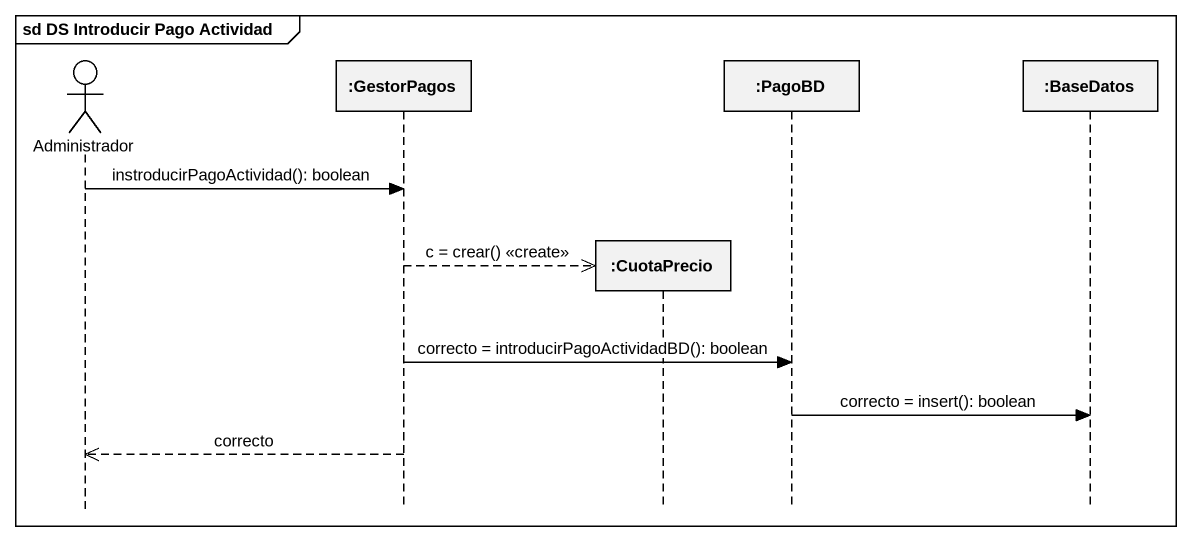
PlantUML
@startuml
mainframe sd DS Introducir Pago Actividad
hide footbox
actor Administrador
participant ":GestorPagos" as GestorPagos
participant ":CuotaPrecio" as CuotaPrecio
participant ":PagoBD" as PagoBD
participant ":BaseDatos" as BaseDatos

Administrador -> GestorPagos : instroducirPagoActividad(): boolean
GestorPagos -->> CuotaPrecio ** : c = crear() <<create>>
GestorPagos -> PagoBD : correcto = introducirPagoActividadBD(): boolean
PagoBD -> BaseDatos : correcto = insert(): boolean
GestorPagos -->> Administrador : correcto
@enduml
